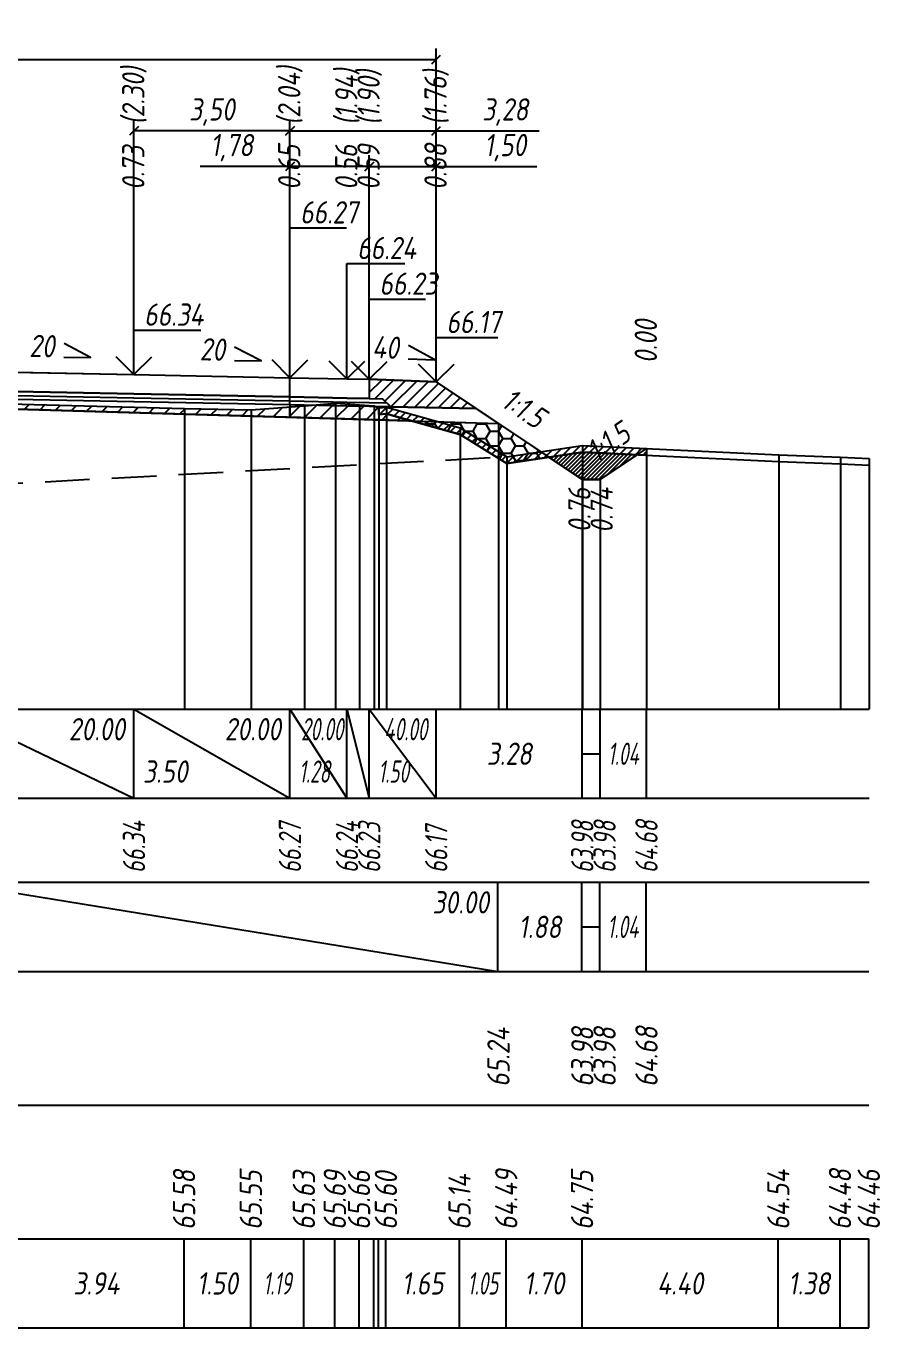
# Model space of a CAD drawing. Extents: x -717 to 1451, y -133302 to 233.
# Drawn here: x -278.3 to -182.5, y -133262.7 to -133116.7 of the extents above; entities that cross this region are included whole.
import ezdxf
from ezdxf.enums import TextEntityAlignment as Align

# ---------------------------------------------------------------- set-up
doc = ezdxf.new("R2010")
doc.units = 0
doc.linetypes.add('штриховая', pattern=[0.75, 0.5, -0.25])
for name, color, linetype in [('Интерполированный поперечник', 2, 'Continuous'), ('Код_510', 7, 'Continuous'), ('Код_514', 1, 'Continuous'), ('Код_516', 1, 'Continuous'), ('Контур_0', 7, 'Continuous'), ('Контур_2521', 7, 'Continuous'), ('Контур_2564', 7, 'Continuous'), ('Контур_2660', 7, 'Continuous'), ('Контур_2665', 7, 'Continuous'), ('Контур_400', 7, 'Continuous'), ('Контур_508', 7, 'Continuous'), ('Контур_512', 7, 'Continuous'), ('Контур_513', 7, 'Continuous'), ('Контур_818', 7, 'Continuous'), ('Красный поперечник', 1, 'Continuous'), ('Объём_2501', 7, 'Continuous'), ('Объём_2564', 7, 'Continuous'), ('Объём_2650', 7, 'Continuous'), ('Объём_2660', 7, 'Continuous'), ('Объём_2661', 7, 'Continuous'), ('Объём_2663', 7, 'Continuous'), ('Объём_2664', 7, 'Continuous'), ('Объём_2665', 7, 'Continuous'), ('Объём_2666', 7, 'Continuous'), ('Откосы', 7, 'Continuous'), ('Отметки покрытия', 7, 'Continuous'), ('Рабочие отметки', 7, 'Continuous'), ('Рабочие отметки доп.', 7, 'Continuous'), ('Таблица', 7, 'Continuous'), ('Уклоны проезжей части', 7, 'Continuous'), ('Черный поперечник', 3, 'Continuous')]:
    doc.layers.add(name, color=color, linetype=linetype)
for name, color, linetype, true_color in [('Контур_2540', 2, 'Continuous', 0xffff00), ('Контур_2560', 2, 'Continuous', 0xffff00), ('Контур_2561', 7, 'Continuous', 0xff8040), ('Контур_2562', 3, 'Continuous', 0x00ff00), ('Контур_2563', 7, 'Continuous', 0xff8000), ('Контур_2570', 7, 'Continuous', 0x80ff00), ('Контур_2736', 4, 'Continuous', 0x00ffff), ('Контур_2737', 4, 'Continuous', 0x00ffff), ('Контур_2738', 4, 'Continuous', 0x00ffff), ('Контур_2739', 4, 'Continuous', 0x00ffff), ('Контур_2741', 4, 'Continuous', 0x00ffff), ('Контур_2742', 4, 'Continuous', 0x00ffff), ('Контур_2743', 4, 'Continuous', 0x00ffff), ('Контур_2744', 7, 'Continuous', 0xa4ffff), ('Контур_2745', 7, 'Continuous', 0xa4ffff), ('Контур_2747', 4, 'Continuous', 0x00ffff), ('Контур_2748', 4, 'Continuous', 0x00ffff), ('Контур_2749', 4, 'Continuous', 0x00ffff), ('Контур_2750', 4, 'Continuous', 0x00ffff), ('Контур_2751', 4, 'Continuous', 0x00ffff), ('Контур_2752', 4, 'Continuous', 0x00ffff), ('Контур_402', 7, 'Continuous', 0xff6464), ('Контур_703', 4, 'Continuous', 0x00ffff), ('Контур_705', 4, 'Continuous', 0x00ffff), ('Контур_707', 4, 'Continuous', 0x00ffff), ('Контур_720', 131, 'Continuous', 0xaaffff), ('Объём_2500', 7, 'Continuous', 0xc0c0c0), ('Объём_2520', 7, 'Continuous', 0x80ffff), ('Объём_2540', 2, 'Continuous', 0xffff00), ('Объём_2560', 2, 'Continuous', 0xffff00), ('Объём_2561', 7, 'Continuous', 0xff8040), ('Объём_2562', 3, 'Continuous', 0x00ff00), ('Объём_2563', 7, 'Continuous', 0xff8000), ('Объём_2570', 7, 'Continuous', 0x80ff00), ('Объём_2580', 3, 'Continuous', 0x00ff00), ('Объём_2600', 7, 'Continuous', 0x808000), ('Объём_2620', 2, 'Continuous', 0xffff00)]:
    doc.layers.add(name, color=color, linetype=linetype, true_color=true_color)
doc.styles.get("Standard").update_dxf_attribs({"font": 'txt', "height": 2.5})
doc.styles.add('М', font='romand.shx', dxfattribs={"width": 0.8, "oblique": 10, "height": 2.5})
doc.dimstyles.new('ISO-25', dxfattribs={"dimtxt": 2.5, "dimasz": 2.5, "dimexe": 1.25, "dimexo": 0.625, "dimtad": 1, "dimtxsty": 'Standard', "dimcen": 2.5, "dimadec": 0, "dimazin": 0, "dimtfac": 1, "dimtmove": 0, "dimatfit": 3, "dimfxl": 1, "dimarcsym": 0})
pattern_1 = [(0, (-469.1074, 4.7049), (1.42875, 0.8248891935), [0.9525, -1.905]), (120, (-469.1074, 4.7049), (-1.428749997, 0.824889199), [0.9525, -1.905]), (60, (-469.1074, 4.7049), (3e-09, 1.6497783924), [-1.905, 0.9525])]

# ---------------------------------------------------------------- blocks, each defined once
blk = doc.blocks.new('_Oblique')
at = {"color": 0, "linetype": 'ByBlock', "lineweight": -2}
blk.add_line((-0.5, -0.5), (0.5, 0.5), dxfattribs=at)
blk = doc.blocks.new('*D2833')
at = {"color": 0, "lineweight": -2, "transparency": 16777216}
for p, q in [((-239.77, -133155.73), (-239.77, -133131.16)), ((-232.26, -133156.03), (-232.26, -133131.16)), ((-239.77, -133132.41), (-232.26, -133132.41)), ((-232.26, -133132.41), (-220.97, -133132.41))]:
    blk.add_line(p, q, dxfattribs=at)
at = {"layer": 'Defpoints', "color": 0, "transparency": 16777216}
for p in [(-232.26, -133132.41), (-239.77, -133156.35), (-232.26, -133156.65)]:
    blk.add_point(p, dxfattribs=at)
at = {"color": 0, "lineweight": -2, "transparency": 16777216, "rotation": 180}
blk.add_blockref('_Oblique', (-239.77, -133132.41), dxfattribs=at)
at = {"color": 0, "lineweight": -2, "transparency": 16777216}
blk.add_blockref('_Oblique', (-232.26, -133132.41), dxfattribs=at)
at = {"color": 0, "transparency": 16777216, "insert": (-224.51, -133130.3), "char_height": 2.5, "width": 8.75, "attachment_point": 5, "style": 'М'}
blk.add_mtext('1,50', dxfattribs=at)
blk = doc.blocks.new('*D2835')
at = {"color": 0, "lineweight": -2, "transparency": 16777216}
for p, q in [((-248.67, -133155.55), (-248.67, -133131.16)), ((-239.77, -133155.73), (-239.77, -133131.16)), ((-248.67, -133132.41), (-258.74, -133132.41)), ((-239.77, -133132.41), (-248.67, -133132.41))]:
    blk.add_line(p, q, dxfattribs=at)
at = {"layer": 'Defpoints', "color": 0, "transparency": 16777216}
for p in [(-239.77, -133132.41), (-248.67, -133156.17), (-239.77, -133156.35)]:
    blk.add_point(p, dxfattribs=at)
at = {"color": 0, "lineweight": -2, "transparency": 16777216, "rotation": 180}
blk.add_blockref('_Oblique', (-248.67, -133132.41), dxfattribs=at)
at = {"color": 0, "lineweight": -2, "transparency": 16777216}
blk.add_blockref('_Oblique', (-239.77, -133132.41), dxfattribs=at)
at = {"color": 0, "transparency": 16777216, "insert": (-255.19, -133130.3), "char_height": 2.5, "width": 9.1667, "attachment_point": 5, "style": 'М'}
blk.add_mtext('1,78', dxfattribs=at)
blk = doc.blocks.new('*D2837')
at = {"color": 0, "lineweight": -2, "transparency": 16777216}
for p, q in [((-266.17, -133155.2), (-266.17, -133127.16)), ((-248.67, -133155.55), (-248.67, -133127.16)), ((-248.67, -133128.41), (-266.17, -133128.41))]:
    blk.add_line(p, q, dxfattribs=at)
at = {"layer": 'Defpoints', "color": 0, "transparency": 16777216}
for p in [(-266.17, -133128.41), (-266.17, -133155.82), (-248.67, -133156.17)]:
    blk.add_point(p, dxfattribs=at)
at = {"color": 0, "lineweight": -2, "transparency": 16777216, "rotation": 180}
blk.add_blockref('_Oblique', (-266.17, -133128.41), dxfattribs=at)
at = {"color": 0, "lineweight": -2, "transparency": 16777216}
blk.add_blockref('_Oblique', (-248.67, -133128.41), dxfattribs=at)
at = {"color": 0, "transparency": 16777216, "insert": (-257.42, -133126.3), "char_height": 2.5, "width": 9.5833, "attachment_point": 5, "style": 'М'}
blk.add_mtext('3,50', dxfattribs=at)
blk = doc.blocks.new('*D2838')
at = {"color": 0, "lineweight": -2, "transparency": 16777216}
for p, q in [((-248.67, -133155.55), (-248.67, -133127.16)), ((-232.26, -133156.03), (-232.26, -133127.16)), ((-248.67, -133128.41), (-232.26, -133128.41)), ((-232.26, -133128.41), (-220.69, -133128.41))]:
    blk.add_line(p, q, dxfattribs=at)
at = {"layer": 'Defpoints', "color": 0, "transparency": 16777216}
for p in [(-248.67, -133128.41), (-248.67, -133156.17), (-232.26, -133156.65)]:
    blk.add_point(p, dxfattribs=at)
at = {"color": 0, "lineweight": -2, "transparency": 16777216, "rotation": 180}
blk.add_blockref('_Oblique', (-248.67, -133128.41), dxfattribs=at)
at = {"color": 0, "lineweight": -2, "transparency": 16777216}
blk.add_blockref('_Oblique', (-232.26, -133128.41), dxfattribs=at)
at = {"color": 0, "transparency": 16777216, "insert": (-224.51, -133126.3), "char_height": 2.5, "width": 10, "attachment_point": 5, "style": 'М'}
blk.add_mtext('3,28', dxfattribs=at)
blk = doc.blocks.new('*D2840')
at = {"color": 0, "lineweight": -2, "transparency": 16777216}
for p, q in [((-334.67, -133155.88), (-334.67, -133119.16)), ((-232.26, -133156.03), (-232.26, -133119.16)), ((-334.67, -133120.41), (-232.26, -133120.41))]:
    blk.add_line(p, q, dxfattribs=at)
at = {"layer": 'Defpoints', "color": 0, "transparency": 16777216}
for p in [(-232.26, -133120.41), (-334.67, -133156.5), (-232.26, -133156.65)]:
    blk.add_point(p, dxfattribs=at)
at = {"color": 0, "lineweight": -2, "transparency": 16777216, "rotation": 180}
blk.add_blockref('_Oblique', (-334.67, -133120.41), dxfattribs=at)
at = {"color": 0, "lineweight": -2, "transparency": 16777216}
blk.add_blockref('_Oblique', (-232.26, -133120.41), dxfattribs=at)
at = {"color": 0, "transparency": 16777216, "insert": (-283.46, -133118.3), "char_height": 2.5, "width": 12.0833, "attachment_point": 5, "style": 'М'}
blk.add_mtext('20,48', dxfattribs=at)

msp = doc.modelspace()

# ---------------------------------------------------------------- hatches: boundary and pattern name
at = {"layer": 'Объём_2563'}
h = msp.add_hatch(dxfattribs=at)
h.set_pattern_fill('ANSI31', color=256, scale=0.3)
h.set_pattern_definition([(45, (-469.1074, 4.7049), (-0.673519209, 0.673519209), [])])
h.paths.add_polyline_path([(-238.27, -133158.47), (-237.351, -133159.388), (-227.773, -133159.58), (-232.257, -133156.59), (-239.77, -133156.29), (-239.77, -133158.44)])
at = {"layer": 'Объём_2570'}
h = msp.add_hatch(dxfattribs=at)
h.set_pattern_fill('ANSI31', color=256, scale=0.2)
h.set_pattern_definition([(45, (-469.1074, 4.7049), (-0.449012806, 0.449012806), [])])
h.paths.add_polyline_path([(-208.663, -133164.803), (-215.839, -133164.459), (-224.345, -133165.73), (-229.587, -133162.473), (-237.846, -133160.178), (-238.691, -133160.242), (-238.691, -133159.492), (-237.846, -133159.428), (-229.587, -133161.723), (-224.345, -133164.98), (-215.839, -133163.709), (-208.663, -133164.053)])
at = {"layer": 'Объём_2600'}
h = msp.add_hatch(dxfattribs=at)
h.set_pattern_fill('ANSI31', color=6, scale=0.4)
h.set_pattern_definition([(45, (-469.1074, 4.7049), (-0.898025612, 0.898025612), [])])
h.paths.add_polyline_path([(-238.691, -133160.242), (-237.846, -133160.178), (-235.058, -133160.953), (-286.919, -133159.397), (-286.919, -133159.205), (-280.176, -133159.055), (-260.498, -133159.556), (-253.009, -133159.701), (-247.05, -133159.267), (-243.577, -133158.982), (-240.864, -133159.134), (-239.209, -133159.259), (-238.691, -133159.492)])
h = msp.add_hatch(dxfattribs=at)
h.set_pattern_fill('HONEY', color=5, scale=0.3)
h.set_pattern_definition(pattern_1)
h.paths.add_polyline_path([(-225.273, -133161.246), (-219.609, -133165.022), (-224.345, -133165.73), (-229.587, -133162.473), (-235.058, -133160.953)])
h = msp.add_hatch(dxfattribs=at)
h.set_pattern_fill('HONEY', color=5, scale=0.3)
h.set_pattern_definition(pattern_1)
h.paths.add_polyline_path([(-209.712, -133164.753), (-208.663, -133164.053), (-208.663, -133164.803)])
at = {"layer": 'Объём_2620'}
h = msp.add_hatch(dxfattribs=at)
h.set_pattern_fill('ANSI31', color=2, scale=0.1)
h.set_pattern_definition([(45, (-469.1074, 4.70493), (-0.224506403, 0.224506403), [])])
h.paths.add_polyline_path([(-215.863, -133167.52), (-219.609, -133165.022), (-215.839, -133164.459), (-209.712, -133164.753), (-213.863, -133167.52)])

# ---------------------------------------------------------------- linework, layer by layer
at = {"layer": 'Интерполированный поперечник', "linetype": 'штриховая', "ltscale": 10, "flags": 128}
msp.add_lwpolyline([(-343.54, -133171.43), (-224.348, -133164.974)], dxfattribs=at)
at = {"layer": 'Код_510'}
for p, q in [((-260.552, -133262.716), (-260.552, -133252.716)), ((-253.063, -133262.716), (-253.063, -133252.716)), ((-247.104, -133262.716), (-247.104, -133252.716)), ((-243.632, -133262.716), (-243.632, -133252.716)), ((-240.918, -133262.716), (-240.918, -133252.716)), ((-239.263, -133262.716), (-239.263, -133252.716)), ((-238.745, -133262.716), (-238.745, -133252.716)), ((-237.9, -133262.716), (-237.9, -133252.716)), ((-229.641, -133262.716), (-229.641, -133252.716)), ((-224.399, -133262.716), (-224.399, -133252.716)), ((-215.893, -133262.716), (-215.893, -133252.716)), ((-193.873, -133262.716), (-193.873, -133252.716)), ((-186.948, -133262.716), (-186.948, -133252.716)), ((-183.717, -133262.716), (-183.717, -133252.716))]:
    msp.add_line(p, q, dxfattribs=at)
at = {"layer": 'Код_514'}
for p, q in [((-286.919, -133193.295), (-266.169, -133203.295)), ((-266.169, -133203.295), (-266.169, -133193.295)), ((-266.169, -133193.295), (-248.669, -133203.295)), ((-248.669, -133203.295), (-248.669, -133193.295)), ((-248.669, -133193.295), (-242.27, -133203.295)), ((-242.27, -133203.295), (-242.27, -133193.295)), ((-242.27, -133193.295), (-239.77, -133203.295)), ((-239.77, -133203.295), (-239.77, -133193.295)), ((-239.77, -133193.295), (-232.257, -133203.295)), ((-232.257, -133203.295), (-232.257, -133193.295)), ((-215.863, -133203.295), (-215.863, -133193.295)), ((-213.863, -133203.295), (-213.863, -133193.295)), ((-208.663, -133203.295), (-208.663, -133193.295)), ((-215.863, -133198.295), (-213.863, -133198.295))]:
    msp.add_line(p, q, dxfattribs=at)
at = {"layer": 'Код_516'}
for p, q in [((-286.973, -133212.716), (-225.327, -133222.716)), ((-225.327, -133222.716), (-225.327, -133212.716)), ((-215.917, -133222.716), (-215.917, -133212.716)), ((-213.917, -133222.716), (-213.917, -133212.716)), ((-208.717, -133222.716), (-208.717, -133212.716)), ((-215.917, -133217.716), (-213.917, -133217.716))]:
    msp.add_line(p, q, dxfattribs=at)
at = {"layer": 'Контур_0', "flags": 128}
for points in [[(-286.919, -133155.347), (-266.169, -133155.762), (-248.669, -133156.112), (-248.669, -133156.112), (-248.669, -133156.112), (-248.669, -133156.112), (-242.27, -133156.24), (-242.27, -133156.24), (-239.77, -133156.29), (-239.77, -133158.44), (-242.27, -133158.39), (-242.27, -133158.39), (-248.669, -133158.262), (-248.669, -133158.262), (-248.669, -133158.262), (-248.669, -133158.262), (-266.169, -133157.912), (-286.919, -133157.497), (-286.919, -133155.347)], [(-286.919, -133157.497), (-266.169, -133157.912), (-248.669, -133158.262), (-248.669, -133158.262), (-248.669, -133158.262), (-248.669, -133158.262), (-242.27, -133158.39), (-242.27, -133158.39), (-239.77, -133158.44), (-238.27, -133158.47), (-237.351, -133159.388), (-239.77, -133159.34), (-242.27, -133159.29), (-242.27, -133159.29), (-248.669, -133159.162), (-248.669, -133159.162), (-248.669, -133159.162), (-248.669, -133159.162), (-266.169, -133158.812), (-286.919, -133158.397), (-286.919, -133157.497)], [(-232.257, -133156.59), (-232.257, -133156.59)], [(-232.257, -133156.59), (-220.528, -133164.41), (-220.528, -133164.41), (-220.528, -133164.41), (-220.528, -133164.41), (-220.528, -133164.41), (-220.528, -133164.41), (-220.528, -133164.41), (-220.528, -133164.41), (-220.528, -133164.41), (-220.528, -133164.41), (-220.528, -133164.41), (-220.528, -133164.41), (-220.528, -133164.41), (-220.528, -133164.41), (-215.863, -133167.52)], [(-232.257, -133156.59), (-220.528, -133164.41), (-220.528, -133164.41), (-220.528, -133164.41), (-220.528, -133164.41), (-220.528, -133164.41), (-220.528, -133164.41), (-220.528, -133164.41), (-220.528, -133164.41), (-220.528, -133164.41), (-220.528, -133164.41), (-220.528, -133164.41), (-220.528, -133164.41), (-220.528, -133164.41), (-220.528, -133164.41), (-215.863, -133167.52), (-213.863, -133167.52), (-208.663, -133164.053), (-208.663, -133164.053), (-208.663, -133164.053), (-208.663, -133164.053), (-208.663, -133164.053), (-208.663, -133164.053), (-208.663, -133164.053), (-208.663, -133164.053), (-208.663, -133164.053), (-208.663, -133164.053), (-208.663, -133164.053), (-208.663, -133164.053), (-208.663, -133164.053)], [(-239.77, -133158.44), (-238.27, -133158.47), (-237.351, -133159.388), (-227.773, -133159.58)]]:
    msp.add_lwpolyline(points, dxfattribs=at)
at = {"layer": 'Контур_2521', "color": 250, "flags": 128}
msp.add_lwpolyline([(-286.919, -133157.947), (-266.169, -133158.362), (-248.669, -133158.712), (-248.669, -133158.712), (-248.669, -133158.712), (-248.669, -133158.712), (-242.27, -133158.84), (-242.27, -133158.84), (-239.77, -133158.89), (-237.811, -133158.929)], dxfattribs=at)
at = {"layer": 'Контур_2540', "flags": 128}
msp.add_lwpolyline([(-286.919, -133159.397), (-225.273, -133161.246), (-227.773, -133159.58), (-237.351, -133159.388), (-239.77, -133159.34), (-242.27, -133159.29), (-248.669, -133159.162), (-266.169, -133158.812), (-286.919, -133158.397), (-286.919, -133159.397)], dxfattribs=at)
at = {"layer": 'Контур_2560', "flags": 128}
msp.add_lwpolyline([(-239.77, -133156.29), (-232.257, -133156.59), (-232.257, -133156.59), (-232.257, -133156.59)], dxfattribs=at)
at = {"layer": 'Контур_2561', "flags": 128}
msp.add_lwpolyline([(-239.77, -133156.29), (-239.77, -133156.29), (-232.257, -133156.59), (-232.257, -133156.59), (-239.77, -133156.29)], dxfattribs=at)
at = {"layer": 'Контур_2562', "flags": 128}
msp.add_lwpolyline([(-232.257, -133156.59), (-232.257, -133156.59), (-232.257, -133156.59), (-232.257, -133156.59), (-232.257, -133156.59)], dxfattribs=at)
at = {"layer": 'Контур_2563', "flags": 128}
msp.add_lwpolyline([(-238.27, -133158.47), (-237.351, -133159.388), (-227.773, -133159.58), (-232.257, -133156.59), (-239.77, -133156.29), (-239.77, -133158.44), (-238.27, -133158.47)], dxfattribs=at)
at = {"layer": 'Контур_2564', "flags": 128}
msp.add_lwpolyline([(-239.77, -133156.29), (-232.257, -133156.59)], dxfattribs=at)
at = {"layer": 'Контур_2570', "flags": 128}
msp.add_lwpolyline([(-280.176, -133159.055), (-260.498, -133159.556), (-253.009, -133159.701), (-247.05, -133159.267), (-243.577, -133158.982), (-240.864, -133159.134), (-239.209, -133159.259), (-238.691, -133159.492), (-238.691, -133160.242), (-237.846, -133160.178), (-229.587, -133162.473), (-224.345, -133165.73), (-224.345, -133165.73), (-215.839, -133164.459), (-193.818, -133165.516), (-186.894, -133165.77), (-183.663, -133165.916)], dxfattribs=at)
at = {"layer": 'Контур_2660', "flags": 128}
msp.add_lwpolyline([(-286.919, -133159.397), (-225.273, -133161.246)], dxfattribs=at)
at = {"layer": 'Контур_2665', "flags": 128}
msp.add_lwpolyline([(-232.257, -133156.59), (-232.257, -133156.59)], dxfattribs=at)
at = {"layer": 'Контур_2736', "flags": 128}
for points in [[(-232.257, -133156.59), (-220.528, -133164.41)], [(-220.528, -133164.41), (-215.863, -133167.52)]]:
    msp.add_lwpolyline(points, dxfattribs=at)
at = {"layer": 'Контур_2737', "flags": 128}
msp.add_lwpolyline([(-220.528, -133164.41), (-220.528, -133164.41)], dxfattribs=at)
at = {"layer": 'Контур_2738', "flags": 128}
msp.add_lwpolyline([(-220.528, -133164.41), (-220.528, -133164.41)], dxfattribs=at)
at = {"layer": 'Контур_2739', "flags": 128}
msp.add_lwpolyline([(-220.528, -133164.41), (-220.528, -133164.41)], dxfattribs=at)
at = {"layer": 'Контур_2741', "flags": 128}
msp.add_lwpolyline([(-208.663, -133164.053), (-208.663, -133164.053)], dxfattribs=at)
at = {"layer": 'Контур_2742', "flags": 128}
msp.add_lwpolyline([(-208.663, -133164.053), (-208.663, -133164.053)], dxfattribs=at)
at = {"layer": 'Контур_2743', "flags": 128}
msp.add_lwpolyline([(-208.663, -133164.053), (-208.663, -133164.053)], dxfattribs=at)
at = {"layer": 'Контур_2744', "flags": 128}
msp.add_lwpolyline([(-208.663, -133164.053), (-208.663, -133164.053)], dxfattribs=at)
msp.add_lwpolyline([(-208.663, -133164.053), (-208.663, -133164.053)], dxfattribs=at)
msp.add_lwpolyline([(-208.663, -133164.053), (-208.663, -133164.053)], dxfattribs=at)
msp.add_lwpolyline([(-208.663, -133164.053), (-208.663, -133164.053)], dxfattribs=at)
msp.add_lwpolyline([(-208.663, -133164.053), (-208.663, -133164.053)], dxfattribs=at)
msp.add_lwpolyline([(-208.663, -133164.053), (-208.663, -133164.053)], dxfattribs=at)
at = {"layer": 'Контур_2745', "flags": 128}
msp.add_lwpolyline([(-220.528, -133164.41), (-220.528, -133164.41)], dxfattribs=at)
msp.add_lwpolyline([(-220.528, -133164.41), (-220.528, -133164.41)], dxfattribs=at)
msp.add_lwpolyline([(-220.528, -133164.41), (-220.528, -133164.41)], dxfattribs=at)
msp.add_lwpolyline([(-220.528, -133164.41), (-220.528, -133164.41)], dxfattribs=at)
msp.add_lwpolyline([(-220.528, -133164.41), (-220.528, -133164.41)], dxfattribs=at)
msp.add_lwpolyline([(-220.528, -133164.41), (-220.528, -133164.41)], dxfattribs=at)
at = {"layer": 'Контур_2747', "flags": 128}
msp.add_lwpolyline([(-220.528, -133164.41), (-220.528, -133164.41)], dxfattribs=at)
at = {"layer": 'Контур_2748', "flags": 128}
msp.add_lwpolyline([(-220.528, -133164.41), (-220.528, -133164.41)], dxfattribs=at)
at = {"layer": 'Контур_2749', "flags": 128}
msp.add_lwpolyline([(-220.528, -133164.41), (-220.528, -133164.41)], dxfattribs=at)
at = {"layer": 'Контур_2750', "flags": 128}
msp.add_lwpolyline([(-208.663, -133164.053), (-208.663, -133164.053)], dxfattribs=at)
at = {"layer": 'Контур_2751', "flags": 128}
msp.add_lwpolyline([(-208.663, -133164.053), (-208.663, -133164.053)], dxfattribs=at)
at = {"layer": 'Контур_2752', "flags": 128}
msp.add_lwpolyline([(-208.663, -133164.053), (-208.663, -133164.053)], dxfattribs=at)
at = {"layer": 'Контур_400', "flags": 128}
msp.add_lwpolyline([(-286.919, -133155.347), (-266.169, -133155.762), (-248.669, -133156.112), (-248.669, -133156.112), (-248.669, -133156.112), (-248.669, -133156.112), (-242.27, -133156.24), (-242.27, -133156.24), (-239.77, -133156.29)], dxfattribs=at)
at = {"layer": 'Контур_402', "flags": 128}
msp.add_lwpolyline([(-341.56, -133161.036), (-286.919, -133159.397), (-225.273, -133161.246)], dxfattribs=at)
at = {"layer": 'Контур_508', "flags": 128}
msp.add_lwpolyline([(-364.107, -133171.856), (-361.948, -133173.295), (-359.948, -133173.295), (-341.56, -133161.036), (-286.919, -133159.397), (-225.273, -133161.246), (-215.863, -133167.52), (-213.863, -133167.52), (-208.663, -133164.053)], dxfattribs=at)
at = {"layer": 'Контур_512', "flags": 128}
msp.add_lwpolyline([(-364.107, -133171.856), (-361.948, -133173.295), (-359.948, -133173.295), (-341.56, -133161.036), (-286.919, -133159.397), (-225.273, -133161.246), (-215.863, -133167.52), (-213.863, -133167.52), (-208.663, -133164.053)], dxfattribs=at)
at = {"layer": 'Контур_513', "flags": 128}
msp.add_lwpolyline([(-364.107, -133171.856), (-361.948, -133173.295), (-359.948, -133173.295), (-341.56, -133161.036), (-286.919, -133159.397), (-225.273, -133161.246), (-215.863, -133167.52), (-213.863, -133167.52), (-208.663, -133164.053)], dxfattribs=at)
at = {"layer": 'Контур_703', "flags": 128}
msp.add_lwpolyline([(-232.257, -133156.59), (-220.528, -133164.41)], dxfattribs=at)
at = {"layer": 'Контур_705', "flags": 128}
msp.add_lwpolyline([(-220.528, -133164.41), (-220.528, -133164.41)], dxfattribs=at)
at = {"layer": 'Контур_707', "flags": 128}
msp.add_lwpolyline([(-213.863, -133167.52), (-208.663, -133164.053)], dxfattribs=at)
at = {"layer": 'Контур_720', "flags": 128}
msp.add_lwpolyline([(-215.863, -133167.52), (-213.863, -133167.52)], dxfattribs=at)
at = {"layer": 'Контур_818', "flags": 128}
msp.add_lwpolyline([(-280.176, -133159.055), (-260.498, -133159.556), (-253.009, -133159.701), (-247.05, -133159.267), (-243.577, -133158.982), (-240.864, -133159.134), (-239.209, -133159.259), (-238.691, -133159.492), (-238.691, -133160.242), (-237.846, -133160.178), (-229.587, -133162.473), (-224.345, -133165.73), (-224.345, -133165.73), (-215.839, -133164.459), (-208.663, -133164.803)], dxfattribs=at)
at = {"layer": 'Красный поперечник'}
for p, q in [((-286.919, -133155.347), (-266.169, -133155.762)), ((-266.169, -133155.762), (-248.669, -133156.112)), ((-248.669, -133156.112), (-242.27, -133156.24)), ((-242.27, -133156.24), (-239.77, -133156.29)), ((-239.77, -133156.29), (-232.257, -133156.59)), ((-232.257, -133156.59), (-215.863, -133167.52)), ((-225.273, -133161.246), (-225.273, -133193.295)), ((-213.863, -133167.52), (-208.663, -133164.053)), ((-208.663, -133164.053), (-208.663, -133193.295)), ((-215.863, -133167.52), (-215.863, -133193.295)), ((-215.863, -133167.52), (-213.863, -133167.52)), ((-213.863, -133167.52), (-213.863, -133193.295))]:
    msp.add_line(p, q, dxfattribs=at)
at = {"layer": 'Объём_2500', "flags": 128}
for points in [[(-286.919, -133155.347), (-266.169, -133155.762), (-248.669, -133156.112), (-248.669, -133156.112), (-248.669, -133156.112), (-248.669, -133156.112), (-242.27, -133156.24), (-242.27, -133156.24), (-239.77, -133156.29), (-239.77, -133158.44), (-242.27, -133158.39), (-242.27, -133158.39), (-248.669, -133158.262), (-248.669, -133158.262), (-248.669, -133158.262), (-248.669, -133158.262), (-266.169, -133157.912), (-286.919, -133157.497), (-286.919, -133155.347)], [(-248.669, -133156.112), (-242.27, -133156.24), (-242.27, -133156.24), (-239.77, -133156.29), (-239.77, -133158.44), (-242.27, -133158.39), (-242.27, -133158.39), (-248.669, -133158.262), (-248.669, -133156.112)]]:
    msp.add_lwpolyline(points, dxfattribs=at)
at = {"layer": 'Объём_2501', "flags": 128}
for points in [[(-286.919, -133155.347), (-266.169, -133155.762), (-248.669, -133156.112), (-248.669, -133156.112), (-248.669, -133156.112), (-248.669, -133156.112), (-242.27, -133156.24), (-242.27, -133156.24), (-239.77, -133156.29)], [(-248.669, -133156.112), (-242.27, -133156.24), (-242.27, -133156.24), (-239.77, -133156.29)]]:
    msp.add_lwpolyline(points, dxfattribs=at)
at = {"layer": 'Объём_2520', "color": 250, "flags": 128}
for points in [[(-286.919, -133157.497), (-266.169, -133157.912), (-248.669, -133158.262), (-248.669, -133158.262), (-248.669, -133158.262), (-248.669, -133158.262), (-242.27, -133158.39), (-242.27, -133158.39), (-239.77, -133158.44), (-238.27, -133158.47), (-237.351, -133159.388), (-239.77, -133159.34), (-242.27, -133159.29), (-242.27, -133159.29), (-248.669, -133159.162), (-248.669, -133159.162), (-248.669, -133159.162), (-248.669, -133159.162), (-266.169, -133158.812), (-286.919, -133158.397), (-286.919, -133157.497)], [(-248.669, -133158.262), (-242.27, -133158.39), (-242.27, -133158.39), (-239.77, -133158.44), (-238.27, -133158.47), (-237.351, -133159.388), (-239.77, -133159.34), (-242.27, -133159.29), (-242.27, -133159.29), (-248.669, -133159.162), (-248.669, -133158.262)]]:
    msp.add_lwpolyline(points, dxfattribs=at)
at = {"layer": 'Объём_2540', "flags": 128}
for points in [[(-286.919, -133159.397), (-225.273, -133161.246), (-227.773, -133159.58), (-237.351, -133159.388), (-239.77, -133159.34), (-242.27, -133159.29), (-248.669, -133159.162), (-266.169, -133158.812), (-286.919, -133158.397), (-286.919, -133159.397)], [(-248.669, -133160.544), (-225.273, -133161.246), (-227.773, -133159.58), (-237.351, -133159.388), (-239.77, -133159.34), (-242.27, -133159.29), (-248.669, -133159.162), (-248.669, -133160.544)]]:
    msp.add_lwpolyline(points, dxfattribs=at)
at = {"layer": 'Объём_2560', "flags": 128}
msp.add_lwpolyline([(-239.77, -133156.29), (-232.257, -133156.59), (-232.257, -133156.59), (-232.257, -133156.59)], dxfattribs=at)
msp.add_lwpolyline([(-239.77, -133156.29), (-232.257, -133156.59), (-232.257, -133156.59), (-232.257, -133156.59)], dxfattribs=at)
at = {"layer": 'Объём_2561', "flags": 128}
msp.add_lwpolyline([(-239.77, -133156.29), (-239.77, -133156.29), (-232.257, -133156.59), (-232.257, -133156.59), (-239.77, -133156.29)], dxfattribs=at)
msp.add_lwpolyline([(-239.77, -133156.29), (-239.77, -133156.29), (-232.257, -133156.59), (-232.257, -133156.59), (-239.77, -133156.29)], dxfattribs=at)
at = {"layer": 'Объём_2562', "flags": 128}
msp.add_lwpolyline([(-232.257, -133156.59), (-232.257, -133156.59), (-232.257, -133156.59), (-232.257, -133156.59), (-232.257, -133156.59)], dxfattribs=at)
msp.add_lwpolyline([(-232.257, -133156.59), (-232.257, -133156.59), (-232.257, -133156.59), (-232.257, -133156.59), (-232.257, -133156.59)], dxfattribs=at)
at = {"layer": 'Объём_2563', "color": 250, "flags": 128}
msp.add_lwpolyline([(-238.27, -133158.47), (-237.351, -133159.388), (-227.773, -133159.58), (-232.257, -133156.59), (-239.77, -133156.29), (-239.77, -133158.44), (-238.27, -133158.47)], dxfattribs=at)
msp.add_lwpolyline([(-238.27, -133158.47), (-237.351, -133159.388), (-227.773, -133159.58), (-232.257, -133156.59), (-239.77, -133156.29), (-239.77, -133158.44), (-238.27, -133158.47)], dxfattribs=at)
at = {"layer": 'Объём_2564', "flags": 128}
msp.add_lwpolyline([(-239.77, -133156.29), (-232.257, -133156.59)], dxfattribs=at)
msp.add_lwpolyline([(-239.77, -133156.29), (-232.257, -133156.59)], dxfattribs=at)
at = {"layer": 'Объём_2570', "flags": 128}
msp.add_lwpolyline([(-208.663, -133164.803), (-215.839, -133164.459), (-224.345, -133165.73), (-229.587, -133162.473), (-237.846, -133160.178), (-238.691, -133160.242), (-238.691, -133159.492), (-237.846, -133159.428), (-229.587, -133161.723), (-224.345, -133164.98), (-215.839, -133163.709), (-208.663, -133164.053), (-208.663, -133164.803), (-208.663, -133164.803)], dxfattribs=at)
msp.add_lwpolyline([(-208.663, -133164.803), (-215.839, -133164.459), (-224.345, -133165.73), (-229.587, -133162.473), (-237.846, -133160.178), (-238.691, -133160.242), (-238.691, -133159.492), (-237.846, -133159.428), (-229.587, -133161.723), (-224.345, -133164.98), (-215.839, -133163.709), (-208.663, -133164.053), (-208.663, -133164.803), (-208.663, -133164.803)], dxfattribs=at)
at = {"layer": 'Объём_2580', "flags": 128}
msp.add_lwpolyline([(-232.257, -133156.59), (-232.257, -133156.59)], dxfattribs=at)
msp.add_lwpolyline([(-232.257, -133156.59), (-232.257, -133156.59)], dxfattribs=at)
at = {"layer": 'Объём_2600', "color": 5, "flags": 128}
for points in [[(-225.273, -133161.246), (-219.609, -133165.022), (-224.345, -133165.73), (-229.587, -133162.473), (-235.058, -133160.953), (-225.273, -133161.246), (-225.273, -133161.246)], [(-225.273, -133161.246), (-219.609, -133165.022), (-224.345, -133165.73), (-229.587, -133162.473), (-235.058, -133160.953), (-225.273, -133161.246), (-225.273, -133161.246)], [(-209.712, -133164.753), (-208.663, -133164.053), (-208.663, -133164.803), (-209.712, -133164.753), (-209.712, -133164.753)], [(-209.712, -133164.753), (-208.663, -133164.053), (-208.663, -133164.803), (-209.712, -133164.753), (-209.712, -133164.753)]]:
    msp.add_lwpolyline(points, dxfattribs=at)
at = {"layer": 'Объём_2620', "flags": 128}
msp.add_lwpolyline([(-215.863, -133167.52), (-219.609, -133165.022), (-215.839, -133164.459), (-209.712, -133164.753), (-213.863, -133167.52), (-215.863, -133167.52), (-215.863, -133167.52)], dxfattribs=at)
msp.add_lwpolyline([(-215.863, -133167.52), (-219.609, -133165.022), (-215.839, -133164.459), (-209.712, -133164.753), (-213.863, -133167.52), (-215.863, -133167.52), (-215.863, -133167.52)], dxfattribs=at)
at = {"layer": 'Объём_2650', "color": 6, "flags": 128}
for points in [[(-238.691, -133160.242), (-237.846, -133160.178), (-235.058, -133160.953), (-286.919, -133159.397), (-286.919, -133159.205), (-280.176, -133159.055), (-260.498, -133159.556), (-253.009, -133159.701), (-247.05, -133159.267), (-243.577, -133158.982), (-240.864, -133159.134), (-239.209, -133159.259), (-238.691, -133159.492), (-238.691, -133160.242), (-238.691, -133160.242)], [(-248.669, -133159.385), (-247.05, -133159.267), (-243.577, -133158.982), (-240.864, -133159.134), (-239.209, -133159.259), (-238.691, -133159.492), (-238.691, -133160.242), (-238.691, -133160.242), (-238.691, -133160.242), (-237.846, -133160.178), (-235.058, -133160.953), (-248.669, -133160.544), (-248.669, -133159.385)]]:
    msp.add_lwpolyline(points, dxfattribs=at)
at = {"layer": 'Объём_2660', "flags": 128}
for points in [[(-286.919, -133159.397), (-225.273, -133161.246)], [(-248.669, -133160.544), (-225.273, -133161.246)]]:
    msp.add_lwpolyline(points, dxfattribs=at)
at = {"layer": 'Объём_2661', "flags": 128}
msp.add_lwpolyline([(-232.257, -133156.59), (-220.528, -133164.41)], dxfattribs=at)
msp.add_lwpolyline([(-232.257, -133156.59), (-220.528, -133164.41)], dxfattribs=at)
at = {"layer": 'Объём_2663', "flags": 128}
for points in [[(-220.528, -133164.41), (-215.863, -133167.52)], [(-220.528, -133164.41), (-215.863, -133167.52)], [(-213.863, -133167.52), (-208.663, -133164.053)], [(-213.863, -133167.52), (-208.663, -133164.053)]]:
    msp.add_lwpolyline(points, dxfattribs=at)
at = {"layer": 'Объём_2664', "flags": 128}
msp.add_lwpolyline([(-215.863, -133167.52), (-213.863, -133167.52)], dxfattribs=at)
msp.add_lwpolyline([(-215.863, -133167.52), (-213.863, -133167.52)], dxfattribs=at)
at = {"layer": 'Объём_2665', "flags": 128}
msp.add_lwpolyline([(-232.257, -133156.59), (-232.257, -133156.59)], dxfattribs=at)
msp.add_lwpolyline([(-232.257, -133156.59), (-232.257, -133156.59)], dxfattribs=at)
at = {"layer": 'Объём_2666', "flags": 128}
msp.add_lwpolyline([(-232.257, -133156.59), (-220.528, -133164.41)], dxfattribs=at)
msp.add_lwpolyline([(-232.257, -133156.59), (-220.528, -133164.41)], dxfattribs=at)
at = {"layer": 'Откосы', "color": 1, "flags": 128}
for points in [[(-274.03, -133153.788), (-271.031, -133153.848), (-274, -133152.288)], [(-254.905, -133154.17), (-251.906, -133154.23), (-254.875, -133152.671)], [(-235.42, -133153.989), (-232.422, -133154.109), (-235.36, -133152.491)]]:
    msp.add_lwpolyline(points, dxfattribs=at)
at = {"layer": 'Отметки покрытия', "color": 1}
for p, q in [((-248.669, -133156.112), (-248.669, -133139.29)), ((-248.669, -133139.29), (-242.319, -133139.29)), ((-242.27, -133156.24), (-242.27, -133143.29)), ((-242.27, -133143.29), (-235.77, -133143.29)), ((-239.77, -133156.29), (-239.77, -133147.29)), ((-239.77, -133147.29), (-233.47, -133147.29)), ((-266.169, -133155.762), (-266.169, -133150.762)), ((-266.169, -133150.762), (-258.669, -133150.762)), ((-232.257, -133156.59), (-232.257, -133151.59)), ((-232.257, -133151.59), (-225.357, -133151.59)), ((-266.169, -133155.762), (-268.169, -133153.762)), ((-266.169, -133155.762), (-264.169, -133153.762)), ((-248.669, -133156.112), (-250.669, -133154.112)), ((-248.669, -133156.112), (-246.669, -133154.112)), ((-242.27, -133156.24), (-244.27, -133154.24)), ((-242.27, -133156.24), (-240.27, -133154.24)), ((-239.77, -133156.29), (-241.77, -133154.29)), ((-239.77, -133156.29), (-237.77, -133154.29)), ((-232.257, -133156.59), (-234.257, -133154.59)), ((-232.257, -133156.59), (-230.257, -133154.59))]:
    msp.add_line(p, q, dxfattribs=at)
at = {"layer": 'Таблица'}
for p, q in [((-389.107, -133193.295), (-183.663, -133193.295)), ((-389.107, -133203.295), (-183.663, -133203.295)), ((-389.107, -133212.716), (-183.663, -133212.716)), ((-389.162, -133222.716), (-183.717, -133222.716)), ((-389.162, -133237.716), (-183.717, -133237.716)), ((-389.162, -133252.716), (-183.717, -133252.716)), ((-389.162, -133262.716), (-183.717, -133262.716))]:
    msp.add_line(p, q, dxfattribs=at)
at = {"layer": 'Черный поперечник', "color": 7}
for p, q in [((-243.577, -133158.982), (-243.577, -133193.295)), ((-260.498, -133159.556), (-260.498, -133193.295)), ((-253.009, -133159.701), (-253.009, -133193.295)), ((-247.05, -133159.267), (-247.05, -133193.295)), ((-240.864, -133159.134), (-240.864, -133193.295)), ((-239.209, -133159.259), (-239.209, -133193.295)), ((-238.691, -133159.492), (-238.691, -133193.295)), ((-237.846, -133159.428), (-237.846, -133193.295)), ((-229.587, -133161.723), (-229.587, -133193.295)), ((-215.839, -133163.709), (-215.839, -133193.295)), ((-193.818, -133164.766), (-193.818, -133193.295)), ((-224.345, -133164.98), (-224.345, -133193.295)), ((-186.894, -133165.02), (-186.894, -133193.295)), ((-183.663, -133165.166), (-183.663, -133193.295))]:
    msp.add_line(p, q, dxfattribs=at)
at = {"layer": 'Черный поперечник', "flags": 128}
msp.add_lwpolyline([(-280.176, -133159.055), (-260.498, -133159.556), (-253.009, -133159.701), (-247.05, -133159.267), (-243.577, -133158.982), (-240.864, -133159.134), (-239.209, -133159.259), (-238.691, -133159.492), (-237.846, -133159.428), (-229.587, -133161.723), (-224.345, -133164.98), (-215.839, -133163.709), (-193.818, -133164.766), (-186.894, -133165.02), (-183.663, -133165.166)], dxfattribs=at)

# ---------------------------------------------------------------- texts
at = {"layer": 'Код_510', "style": 'М', "oblique": 10, "width": 0.8}
for s, p in [('65.58', (-260.552, -133251.716)), ('65.55', (-253.063, -133251.716)), ('65.63', (-247.104, -133251.716)), ('65.69', (-243.632, -133251.716)), ('65.66', (-240.918, -133251.716)), ('65.60', (-237.9, -133251.716)), ('64.49', (-224.399, -133251.716)), ('64.75', (-215.893, -133251.716)), ('64.54', (-193.873, -133251.716)), ('64.48', (-186.948, -133251.716)), ('64.46', (-183.717, -133251.716)), ('65.14', (-229.641, -133251.716))]:
    msp.add_text(s, height=2.5, rotation=90, dxfattribs=at).set_placement(p, align=Align.MIDDLE_LEFT)
at = {"layer": 'Код_510', "style": 'М', "oblique": 10}
for s, width, p in [('3.94', 0.8, (-270.391, -133257.716)), ('1.50', 0.8, (-256.808, -133257.716)), ('1.19', 0.6, (-250.084, -133257.716)), ('1.65', 0.8, (-233.771, -133257.716)), ('1.05', 0.6, (-227.02, -133257.716)), ('1.70', 0.8, (-220.146, -133257.716)), ('4.40', 0.8, (-204.883, -133257.716)), ('1.38', 0.8, (-190.411, -133257.716))]:
    msp.add_text(s, height=2.5, dxfattribs=dict(at, width=width)).set_placement(p, align=Align.MIDDLE_CENTER)
at = {"layer": 'Код_514', "style": 'М', "oblique": 10}
for s, width, p in [('20.00', 0.8, (-267.169, -133194.295)), ('20.00', 0.8, (-249.669, -133194.295)), ('20.00', 0.6, (-242.683, -133194.295)), ('40.00', 0.6, (-233.257, -133194.295))]:
    msp.add_text(s, height=2.5, dxfattribs=dict(at, width=width)).set_placement(p, align=Align.TOP_RIGHT)
for s, width, p in [('3.28', 0.8, (-224.06, -133198.295)), ('1.04', 0.6, (-211.263, -133198.295))]:
    msp.add_text(s, height=2.5, dxfattribs=dict(at, width=width)).set_placement(p, align=Align.MIDDLE_CENTER)
for s, width, p in [('3.50', 0.8, (-265.169, -133202.295)), ('1.28', 0.6, (-247.669, -133202.295)), ('1.50', 0.6, (-238.77, -133202.295))]:
    msp.add_text(s, height=2.5, dxfattribs=dict(at, width=width)).set_placement(p, align=Align.BOTTOM_LEFT)
at = {"layer": 'Код_514', "style": 'М', "oblique": 10, "width": 0.7}
for s, p in [('66.27', (-248.669, -133211.677)), ('63.98', (-215.863, -133211.677)), ('63.98', (-213.363, -133211.677)), ('64.68', (-208.663, -133211.677)), ('66.34', (-266.169, -133211.677)), ('66.24', (-242.27, -133211.677)), ('66.23', (-239.77, -133211.677)), ('66.17', (-232.257, -133211.677))]:
    msp.add_text(s, height=2.5, rotation=90, dxfattribs=at).set_placement(p, align=Align.MIDDLE_LEFT)
at = {"layer": 'Код_516', "style": 'М', "oblique": 10, "width": 0.8}
msp.add_text('30.00', height=2.5, dxfattribs=at).set_placement((-226.327, -133213.716), align=Align.TOP_RIGHT)
at = {"layer": 'Код_516', "style": 'М', "oblique": 10}
for s, width, p in [('1.88', 0.8, (-220.622, -133217.716)), ('1.04', 0.6, (-211.317, -133217.716))]:
    msp.add_text(s, height=2.5, dxfattribs=dict(at, width=width)).set_placement(p, align=Align.MIDDLE_CENTER)
at = {"layer": 'Код_516', "style": 'М', "oblique": 10, "width": 0.8}
for s, p in [('65.24', (-225.273, -133235.666)), ('63.98', (-215.863, -133235.666)), ('63.98', (-213.363, -133235.666)), ('64.68', (-208.663, -133235.666))]:
    msp.add_text(s, height=2.5, rotation=90, dxfattribs=at).set_placement(p, align=Align.MIDDLE_LEFT)
at = {"layer": 'Отметки покрытия', "color": 1, "style": 'М', "oblique": 10, "width": 0.8}
for s, p in [('66.27', (-247.528, -133139.559)), ('66.24', (-241.129, -133143.559)), ('66.23', (-238.629, -133147.559)), ('66.34', (-265.028, -133151.031)), ('66.17', (-231.116, -133151.859))]:
    msp.add_text(s, height=2.5, dxfattribs=at).set_placement(p, align=Align.BOTTOM_LEFT)
at = {"layer": 'Рабочие отметки', "color": 1, "style": 'М', "oblique": 10, "width": 0.8}
for s, p in [('0.65', (-248.747, -133135.04)), ('0.59', (-239.848, -133135.04)), ('0.88', (-232.335, -133135.04)), ('0.73', (-266.247, -133135.04)), ('0.56', (-242.348, -133135.04)), ('0.00', (-208.741, -133154.484))]:
    msp.add_text(s, height=2.5, rotation=90, dxfattribs=at).set_placement(p, align=Align.MIDDLE_LEFT)
for s, p in [('0.76', (-216.191, -133168.451)), ('0.74', (-213.691, -133168.451))]:
    msp.add_text(s, height=2.5, rotation=90, dxfattribs=at).set_placement(p, align=Align.MIDDLE_RIGHT)
at = {"layer": 'Рабочие отметки доп.', "color": 1, "style": 'М', "oblique": 10, "width": 0.8}
for s, p in [('(2.04)', (-248.747, -133127.74)), ('(2.30)', (-266.247, -133127.69)), ('(1.94)', (-242.348, -133127.74)), ('(1.90)', (-239.848, -133127.74)), ('(1.76)', (-232.335, -133127.74))]:
    msp.add_text(s, height=2.5, rotation=90, dxfattribs=at).set_placement(p, align=Align.MIDDLE_LEFT)
at = {"layer": 'Уклоны проезжей части', "color": 1, "style": 'М', "oblique": 10, "width": 0.8}
for s, rotation, p in [('20', 358.85423, (-276.524, -133154.555)), ('20', 358.85423, (-257.399, -133154.937)), ('40', 357.70938, (-238.011, -133154.705)), ('1:1.5', 326.30994, (-223.505, -133161.223)), ('1:1.5', 33.69007, (-211.817, -133164.955))]:
    msp.add_text(s, height=2.5, rotation=rotation, dxfattribs=at).set_placement(p, align=Align.BOTTOM_CENTER)

# ---------------------------------------------------------------- dimensions: what is measured, and where the dimension line sits
at = {"color": 5}
dim = msp.add_linear_dim(base=(-232.257, -133120.409), p1=(-334.669, -133156.504), p2=(-232.257, -133156.653), angle=180, dimstyle='ISO-25', override={"dimasz": 1, "dimlfac": 0.2, "dimzin": 0, "dimtxsty": 'М', "dimblk1": 'Oblique', "dimblk2": 'Oblique', "dimsah": 1}, dxfattribs=at)
dim.commit()
dim.dimension.update_dxf_attribs({"geometry": '*D2840', "text_midpoint": (-283.463, -133118.296)})
dim = msp.add_linear_dim(base=(-266.169, -133128.409), p1=(-248.669, -133156.174), p2=(-266.169, -133155.824), dimstyle='ISO-25', override={"dimasz": 1, "dimlfac": 0.2, "dimzin": 0, "dimtxsty": 'М', "dimblk1": 'Oblique', "dimblk2": 'Oblique', "dimsah": 1}, dxfattribs=at)
dim.commit()
dim.dimension.update_dxf_attribs({"geometry": '*D2837', "text_midpoint": (-257.419, -133126.296)})
dim = msp.add_linear_dim(base=(-248.669, -133128.409), p1=(-232.257, -133156.653), p2=(-248.669, -133156.174), dimstyle='ISO-25', override={"dimasz": 1, "dimlfac": 0.2, "dimzin": 0, "dimtxsty": 'М', "dimblk1": 'Oblique', "dimblk2": 'Oblique', "dimsah": 1}, dxfattribs=at)
dim.commit()
dim.dimension.update_dxf_attribs({"geometry": '*D2838', "text_midpoint": (-224.511, -133128.409), "dimtype": 160})
for base, p1, p2, picture, middle in [((-239.77, -133132.409), (-248.669, -133156.174), (-239.77, -133156.352), '*D2835', (-255.188, -133132.409)), ((-232.257, -133132.409), (-239.77, -133156.352), (-232.257, -133156.653), '*D2833', (-224.511, -133132.409))]:
    dim = msp.add_linear_dim(base=base, p1=p1, p2=p2, angle=180, dimstyle='ISO-25', override={"dimasz": 1, "dimlfac": 0.2, "dimzin": 0, "dimtxsty": 'М', "dimblk1": 'Oblique', "dimblk2": 'Oblique', "dimsah": 1}, dxfattribs=at)
    dim.commit()
    dim.dimension.update_dxf_attribs({"geometry": picture, "text_midpoint": middle, "dimtype": 160})

doc.saveas('drawing.dxf')
